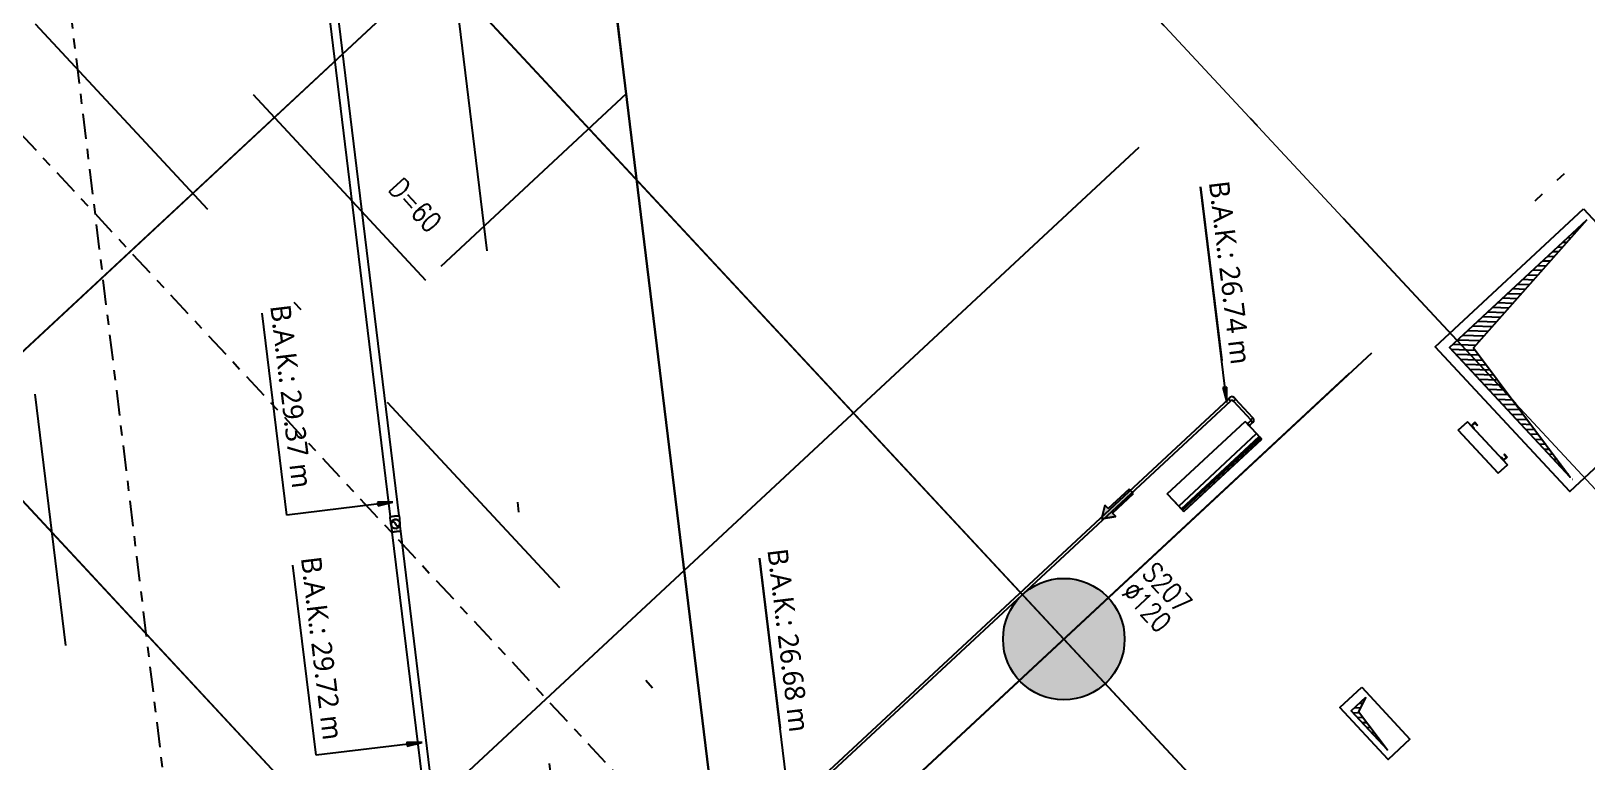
# Model space of a CAD drawing. Header units: inches. Extents: x 400392 to 401495, y 4543971 to 4544133.
# Drawn here: x 400481.94 to 400497.3, y 4544011.93 to 4544019.14 of the extents above; entities that cross this region are included whole.
import ezdxf

# ---------------------------------------------------------------- set-up
doc = ezdxf.new("R2010")
doc.units = ezdxf.units.IN
doc.header["$MEASUREMENT"] = 0
for name, pattern in [('ACAD_ISO05W100', [33, 24, -3, 0, -3, 0, -3]), ('AKS', [3, 2.5, -0.25, 0, -0.25]), ('CENTER', [2, 1.25, -0.25, 0.25, -0.25]), ('CONTINU', [0]), ('DASHDOT2', [0.5, 0.25, -0.125, 0, -0.125]), ('HIDDEN', [0.375, 0.25, -0.125])]:
    doc.linetypes.add(name, pattern=pattern)
doc.layers.add('A-DETL', color=90, linetype='Continuous', lineweight=15)
doc.layers.add('A-DETL-GENF', color=92, linetype='Continuous', lineweight=9)
for name, color, linetype in [('aks prota', 2, 'AKS'), ('boşluk prota', 2, 'Continuous'), ('boşluk taraması prota', 252, 'Continuous'), ('iderzi_PROTA', 3, 'Continuous'), ('kiriş prota', 6, 'Continuous'), ('kolon prota', 1, 'Continuous'), ('kolon tarama prota', 252, 'Continuous'), ('lkolon prota', 4, 'Continuous'), ('PRT-AL-TUNEL_EKSENI', 14, 'DASHDOT2'), ('skesit prota', 7, 'Continuous'), ('st-s_level (kot)', 6, 'Continuous'), ('st-s_levelmark (kot işareti)', 4, 'Continuous'), ('temel prota', 6, 'Continuous'), ('tkolon prota', 6, 'Continuous')]:
    doc.layers.add(name, color=color, linetype=linetype)
doc.styles.add('OLCU', font='romanstw.shx')
doc.styles.add('Segoe UI Light_1', font='', dxfattribs={"height": 199.9999999999999})
doc.styles.add('tkolon', font='romanstw.shx')
doc.styles.get('Segoe UI Light_1').set_extended_font_data('Segoe UI Light')

# ---------------------------------------------------------------- blocks, each defined once
blk = doc.blocks.new('+24.06 mekanik')
at = {"layer": 'kolon tarama prota'}
for points in [[(87086.7666711869, 186162.6441120524), (86936.76667118687, 186182.3919866905), (86936.7666711869, 186142.8962374143)], [(88078.42754922282, 184797.7400082852), (87946.50642157852, 184846.5651152304), (87985.36169268948, 184874.7951221297), (87819.04293847458, 185103.7132484663), (87867.58395813708, 185138.9803636039), (88033.90271235198, 184910.0622372672), (88072.75798346293, 184938.2922441665)], [(87071.07090291879, 177870.8905949518), (87051.32302828069, 177720.8905949518), (87090.8187775569, 177720.8905949518)], [(89460.1557277409, 177870.8905949522), (89440.40785310276, 177720.8905949522), (89479.903602379, 177720.8905949522)]]:
    blk.add_hatch(color=253, dxfattribs=at).paths.add_polyline_path(points, flags=0)
at = {"layer": 'kolon tarama prota', "color": 253}
for p, q in [((88030.28681998896, 188838.5594463261), (87561.0569632515, 188497.6439999964)), ((87561.0569632515, 188497.6439999964), (88030.28681998896, 188838.5594463261)), ((87956.40162268373, 188846.6821071687), (87924.04094290873, 188823.170697077)), ((87924.04094290873, 188823.170697077), (87956.40162268373, 188846.6821071687)), ((87924.04094290873, 188823.170697077), (87926.97986917019, 188819.1256121052)), ((87926.97986917019, 188819.1256121052), (87924.04094290873, 188823.170697077)), ((87924.04094290873, 188823.170697077), (87924.04094290873, 188823.170697077)), ((87926.97986917019, 188819.1256121052), (87955.2954639733, 188839.6980959354)), ((87955.2954639733, 188839.6980959354), (87926.97986917019, 188819.1256121052)), ((87926.97986917019, 188819.1256121052), (87926.97986917019, 188819.1256121052)), ((87978.806874065, 188807.3374161604), (87950.49127926189, 188786.7649323302)), ((87950.49127926189, 188786.7649323302), (87978.806874065, 188807.3374161604)), ((87950.49127926189, 188786.7649323302), (87953.43020552334, 188782.7198473583)), ((87953.43020552334, 188782.7198473583), (87950.49127926189, 188786.7649323302)), ((87950.49127926189, 188786.7649323302), (87950.49127926189, 188786.7649323302)), ((87953.43020552334, 188782.7198473583), (87985.79088529835, 188806.23125745)), ((87985.79088529835, 188806.23125745), (87953.43020552334, 188782.7198473583)), ((87953.43020552334, 188782.7198473583), (87953.43020552334, 188782.7198473583)), ((87955.2954639733, 188839.6980959354), (87978.806874065, 188807.3374161604)), ((87978.806874065, 188807.3374161604), (87955.2954639733, 188839.6980959354)), ((87955.2954639733, 188839.6980959354), (87955.2954639733, 188839.6980959354)), ((87985.79088529835, 188806.23125745), (87956.40162268373, 188846.6821071687)), ((87956.40162268373, 188846.6821071687), (87985.79088529835, 188806.23125745)), ((87956.40162268373, 188846.6821071687), (87956.40162268373, 188846.6821071687)), ((87978.806874065, 188807.3374161604), (87978.806874065, 188807.3374161604)), ((87985.79088529835, 188806.23125745), (87985.79088529835, 188806.23125745)), ((88103.75997652553, 188737.4323220292), (88030.28681998896, 188838.5594463261)), ((88030.28681998896, 188838.5594463261), (88103.75997652553, 188737.4323220292)), ((88030.28681998896, 188838.5594463261), (88030.28681998896, 188838.5594463261)), ((87634.53011978806, 188396.5168756996), (88103.75997652553, 188737.4323220292)), ((88103.75997652553, 188737.4323220292), (87634.53011978806, 188396.5168756996)), ((88103.75997652553, 188737.4323220292), (88103.75997652553, 188737.4323220292)), ((87561.0569632515, 188497.6439999964), (87634.53011978806, 188396.5168756996)), ((87634.53011978806, 188396.5168756996), (87561.0569632515, 188497.6439999964)), ((87561.0569632515, 188497.6439999964), (87561.0569632515, 188497.6439999964)), ((87608.52431510249, 188593.934448683), (87576.1636353275, 188570.4230385913)), ((87576.1636353275, 188570.4230385913), (87608.52431510249, 188593.934448683)), ((87576.1636353275, 188570.4230385913), (87605.55289794212, 188529.9721888725)), ((87605.55289794212, 188529.9721888725), (87576.1636353275, 188570.4230385913)), ((87576.1636353275, 188570.4230385913), (87576.1636353275, 188570.4230385913)), ((87583.14764656084, 188569.3168798808), (87611.46324136396, 188589.8893637111)), ((87611.46324136396, 188589.8893637111), (87583.14764656084, 188569.3168798808)), ((87606.65905665254, 188536.9562001059), (87583.14764656084, 188569.3168798808)), ((87583.14764656084, 188569.3168798808), (87606.65905665254, 188536.9562001059)), ((87583.14764656084, 188569.3168798808), (87583.14764656084, 188569.3168798808)), ((87605.55289794212, 188529.9721888725), (87637.91357771712, 188553.4835989642)), ((87637.91357771712, 188553.4835989642), (87605.55289794212, 188529.9721888725)), ((87605.55289794212, 188529.9721888725), (87605.55289794212, 188529.9721888725)), ((87634.97465145566, 188557.5286839361), (87606.65905665254, 188536.9562001059)), ((87606.65905665254, 188536.9562001059), (87634.97465145566, 188557.5286839361)), ((87606.65905665254, 188536.9562001059), (87606.65905665254, 188536.9562001059)), ((87611.46324136396, 188589.8893637111), (87608.52431510249, 188593.934448683)), ((87608.52431510249, 188593.934448683), (87611.46324136396, 188589.8893637111)), ((87608.52431510249, 188593.934448683), (87608.52431510249, 188593.934448683)), ((87611.46324136396, 188589.8893637111), (87611.46324136396, 188589.8893637111)), ((87637.91357771712, 188553.4835989642), (87634.97465145566, 188557.5286839361)), ((87634.97465145566, 188557.5286839361), (87637.91357771712, 188553.4835989642)), ((87634.97465145566, 188557.5286839361), (87634.97465145566, 188557.5286839361)), ((87637.91357771712, 188553.4835989642), (87637.91357771712, 188553.4835989642)), ((87634.53011978806, 188396.5168756996), (87634.53011978806, 188396.5168756996)), ((87268.61416423717, 186399.5000290528), (87065.53751021698, 186251.9562034621)), ((87081.21374289562, 186230.3797202221), (87284.2903969158, 186377.9235458128)), ((87285.39189729441, 186376.4074606063), (87288.14686692788, 186377.0690244135)), ((87288.14686692788, 186377.0690244135), (87290.56256429071, 186375.588507408)), ((87302.86689111732, 186384.5281241259), (87292.07864949734, 186376.6900077866)), ((87292.07864949734, 186376.6900077866), (87302.86689111732, 186384.5281241259)), ((87292.07864949734, 186376.6900077866), (87316.30343222925, 186343.3474548071)), ((87293.6757465457, 186320.7271389602), (87368.87143745083, 186375.3600063255)), ((87365.98818280309, 186373.2651992048), (87293.6757465457, 186320.7271389602)), ((87293.6757465457, 186320.7271389602), (87293.6757465457, 186320.7271389602)), ((87910.85026145281, 185471.2592948665), (87293.6757465457, 186320.7271389602)), ((87910.85026145281, 185471.2592948665), (87293.6757465457, 186320.7271389602)), ((87313.65513273733, 186392.3662404653), (87302.86689111732, 186384.5281241259)), ((87302.86689111732, 186384.5281241259), (87313.65513273733, 186392.3662404653)), ((87343.27201373671, 186362.9412761922), (87310.91133396172, 186339.4298661005)), ((87310.91133396172, 186339.4298661005), (87343.27201373671, 186362.9412761922)), ((87310.91133396172, 186339.4298661005), (87313.85026022317, 186335.3847811286)), ((87337.87991546922, 186359.0236874857), (87313.65513273733, 186392.3662404653)), ((87346.21093999817, 186358.8961912204), (87313.85026022317, 186335.3847811286)), ((87313.85026022317, 186335.3847811286), (87346.21093999817, 186358.8961912204)), ((87327.09167384922, 186351.1855711464), (87316.30343222925, 186343.3474548071)), ((87316.30343222925, 186343.3474548071), (87327.09167384922, 186351.1855711464)), ((87335.9446581872, 186357.6176407677), (87319.7643182997, 186345.8619357218)), ((87319.7643182997, 186345.8619357218), (87335.9446581872, 186357.6176407677)), ((87335.9446581872, 186357.6176407677), (87319.7643182997, 186345.8619357218)), ((87319.7643182997, 186345.8619357218), (87335.9446581872, 186357.6176407677)), ((87319.7643182997, 186345.8619357218), (87322.70324456117, 186341.81685075)), ((87319.7643182997, 186345.8619357218), (87322.70324456117, 186341.81685075)), ((87338.88358444866, 186353.5725557958), (87322.70324456117, 186341.81685075)), ((87322.70324456117, 186341.81685075), (87338.88358444866, 186353.5725557958)), ((87338.88358444866, 186353.5725557958), (87322.70324456117, 186341.81685075)), ((87322.70324456117, 186341.81685075), (87338.88358444866, 186353.5725557958)), ((87337.87991546922, 186359.0236874857), (87327.09167384922, 186351.1855711464)), ((87327.09167384922, 186351.1855711464), (87337.87991546922, 186359.0236874857)), ((87338.88358444866, 186353.5725557958), (87335.9446581872, 186357.6176407677)), ((87338.88358444866, 186353.5725557958), (87335.9446581872, 186357.6176407677)), ((87346.21093999817, 186358.8961912204), (87343.27201373671, 186362.9412761922)), ((87427.15041555837, 186417.7021624093), (87365.98818280309, 186373.2651992048)), ((87368.87143745081, 186375.3600063255), (87410.76532910913, 186405.7977002789)), ((87410.76532910913, 186405.7977002789), (87471.96611632776, 186450.2626749406)), ((87459.41234606541, 186441.1418269582), (87427.15041555837, 186417.7021624093)), ((88044.32493046547, 185568.2343183156), (87427.15041555837, 186417.7021624093)), ((87466.07057555452, 186445.9793138433), (87459.41234606541, 186441.1418269582)), ((88076.58686097251, 185591.6739828645), (87459.41234606541, 186441.1418269582)), ((87486.45022804047, 186460.7859980803), (87466.07057555452, 186445.9793138433)), ((88083.24509046163, 185596.5114697496), (87466.07057555452, 186445.9793138433)), ((87471.96611632776, 186450.2626749406), (87486.45022804047, 186460.7859980803)), ((88089.14063123487, 185600.7948308469), (87471.96611632776, 186450.2626749406)), ((87486.45022804047, 186460.7859980803), (88103.62474294758, 185611.3181539866)), ((88104.80635400426, 185612.1766446709), (87487.63183909716, 186461.6444887645)), ((87086.7666711869, 186162.6441120524), (86936.76667118687, 186182.3919866905)), ((86936.76667118687, 186182.3919866905), (86936.7666711869, 186142.8962374143)), ((87041.66576736185, 186197.0422150623), (87052.39971775522, 186182.2681998057)), ((87063.81312462232, 186254.3296166185), (87049.03910954316, 186243.5956663541)), ((87054.77313091162, 186183.9925854004), (90453.93588187118, 181505.4464302406)), ((87067.8475765602, 186216.7561090596), (87068.16411341108, 186217.2723568013)), ((87067.98907691466, 186216.1672189303), (87067.8475765602, 186216.7561090596)), ((87078.72302730802, 186201.3932036736), (87067.98907691464, 186216.1672189303)), ((87068.1641134111, 186217.2723568013), (87082.93812849029, 186228.0063070657)), ((90475.51236511115, 181521.1226629192), (87076.3496141516, 186199.668818079)), ((84940.32110692588, 186162.6441120524), (86670.33793170312, 186162.6441120524)), ((87086.7666711869, 186162.6441120524), (84940.32110692588, 186162.6441120524)), ((86936.7666711869, 186142.8962374143), (87086.7666711869, 186162.6441120524)), ((87622.43751767672, 185910.6508590818), (87622.43751767672, 185910.6508590818)), ((87983.1626977102, 185523.7973551111), (88044.32493046547, 185568.2343183156)), ((88027.93984401623, 185556.3298561852), (87986.04595235792, 185525.8921622318)), ((88089.14063123487, 185600.7948308469), (88027.93984401623, 185556.3298561852)), ((88044.32493046547, 185568.2343183156), (88076.58686097251, 185591.6739828645)), ((88076.58686097251, 185591.6739828645), (88083.24509046163, 185596.5114697496)), ((88083.24509046163, 185596.5114697496), (88103.62474294758, 185611.3181539866)), ((88103.62474294758, 185611.3181539866), (88089.14063123487, 185600.7948308469)), ((87986.04595235792, 185525.8921622318), (87910.85026145281, 185471.2592948665)), ((87910.85026145281, 185471.2592948665), (87983.1626977102, 185523.7973551111)), ((87910.85026145281, 185471.2592948665), (87910.85026145281, 185471.2592948665)), ((87867.58395813708, 185138.9803636039), (87819.04293847458, 185103.7132484663)), ((87867.58395813708, 185138.9803636039), (87819.04293847458, 185103.7132484663)), ((87819.04293847458, 185103.7132484663), (87985.36169268948, 184874.7951221297)), ((87985.36169268948, 184874.7951221297), (87819.04293847458, 185103.7132484663)), ((88033.90271235198, 184910.0622372672), (87867.58395813708, 185138.9803636039)), ((88033.90271235198, 184910.0622372672), (87867.58395813708, 185138.9803636039)), ((88072.75798346293, 184938.2922441665), (88033.90271235198, 184910.0622372672)), ((88033.90271235198, 184910.0622372672), (88072.75798346293, 184938.2922441665)), ((88078.42754922282, 184797.7400082852), (88072.75798346293, 184938.2922441665)), ((88072.75798346293, 184938.2922441665), (88078.42754922282, 184797.7400082852)), ((87985.36169268948, 184874.7951221297), (87946.50642157852, 184846.5651152304)), ((87985.36169268948, 184874.7951221297), (87946.50642157852, 184846.5651152304)), ((87946.50642157852, 184846.5651152304), (88078.42754922282, 184797.7400082852)), ((87946.50642157852, 184846.5651152304), (88078.42754922282, 184797.7400082852)), ((88057.03093303747, 181398.3666169542), (89748.83432222069, 181398.3666169542)), ((90548.2168865946, 181398.3666169542), (88057.03093303747, 181398.3666169542)), ((87211.41778468546, 177915.3405949519), (71867.66433259826, 177915.3405949501)), ((87071.07090291879, 177870.8905949518), (87051.32302828069, 177720.8905949518)), ((87090.8187775569, 177720.8905949518), (87071.07090291879, 177870.8905949518)), ((87071.07090291879, 177870.8905949518), (87071.07090291879, 176815.7828698711)), ((87211.41778468546, 177915.3405949519), (87211.41778468547, 177870.8905949519)), ((87211.41778468547, 177870.8905949519), (87211.41778468546, 177915.3405949519)), ((87211.41778468547, 177870.8905949519), (87211.41778468549, 177826.4405949519)), ((87211.41778468549, 177826.4405949519), (87211.41778468547, 177870.8905949519)), ((89962.80073891759, 177915.3405949523), (87363.41778468547, 177915.3405949519)), ((87363.41778468547, 177915.3405949519), (87363.41778468544, 177870.8905949519)), ((87363.41778468544, 177870.8905949519), (87363.41778468547, 177915.3405949519)), ((87363.41778468544, 177870.8905949519), (87363.41778468546, 177826.4405949519)), ((87363.41778468546, 177826.4405949519), (87363.41778468544, 177870.8905949519)), ((87363.41778468546, 177870.8905949519), (87363.41778468546, 177870.8905949519)), ((87363.41778468546, 177870.8905949519), (87363.41778468546, 177870.8905949519)), ((89460.1557277409, 177870.8905949522), (89440.40785310276, 177720.8905949522)), ((89479.903602379, 177720.8905949522), (89460.1557277409, 177870.8905949522)), ((89460.1557277409, 177870.8905949522), (89460.15572774087, 176816.9265253834)), ((71867.66433259827, 177826.4405949502), (87211.41778468549, 177826.4405949519)), ((87051.32302828069, 177720.8905949518), (87090.8187775569, 177720.8905949518)), ((87363.41778468546, 177826.4405949519), (89962.80073891763, 177826.4405949523)), ((89440.40785310276, 177720.8905949522), (89479.903602379, 177720.8905949522)), ((87071.07090291879, 176815.7828698711), (85063.53529676641, 176815.7828698711)), ((89460.15572774087, 176816.9265253834), (87568.99798387957, 176816.9265253834))]:
    blk.add_line(p, q, dxfattribs=at)
at = {"layer": 'kolon tarama prota', "color": 253, "extrusion": (0, 0, -1)}
blk.add_line((87211.41778467436, 177870.8905949482), (87211.41778467436, 177870.8905949482), dxfattribs=at)
blk.add_line((87211.41778467436, 177870.8905949482), (87211.41778467436, 177870.8905949482), dxfattribs=at)
at = {"layer": 'kolon tarama prota', "color": 253, "flags": 128}
for points in [[(87292.90528559692, 186407.1124974924), (87275.1891438488, 186405.207792069), (87267.51266385845, 186401.0161142594)], [(87315.17121794383, 186393.4677408439), (87301.29730364146, 186404.6483041137), (87292.90528559692, 186407.1124974924)], [(87049.03910954317, 186243.5956663541), (87038.03480468571, 186229.8530091716), (87035.71107181707, 186221.8480106353)], [(87035.7110718171, 186221.8480106353), (87037.64653886354, 186204.3491670407), (87041.66576736189, 186197.0422150624)], [(87363.41778468546, 177915.3405949519), (87337.07088764317, 177915.3405949519), (87313.99167657393, 177915.3405949519), (87297.04256120129, 177915.3405949519), (87288.32566332234, 177915.3405949519), (87287.41778468546, 177915.3405949519)], [(87287.41778468547, 177826.4405949519), (87292.13075209019, 177826.4405949519), (87305.68512636327, 177826.4405949519), (87326.39982002739, 177826.4405949519), (87351.70568371314, 177826.4405949519), (87363.41778468547, 177826.4405949519)]]:
    blk.add_lwpolyline(points, dxfattribs=at)
at = {"layer": 'kolon tarama prota', "color": 253, "extrusion": (0, 0, -1), "flags": 128}
for points in [[(-87211.41778467436, 177915.3405949482), (-87237.76468171662, 177915.3405949482), (-87260.84389278587, 177915.3405949482), (-87277.79300815852, 177915.3405949482), (-87286.50990603748, 177915.3405949482), (-87287.41778467436, 177915.3405949482)], [(-87287.41778467436, 177826.4405949482), (-87282.70481726967, 177826.4405949482), (-87269.15044299656, 177826.4405949482), (-87248.43574933244, 177826.4405949482), (-87223.12988564669, 177826.4405949482), (-87211.41778467436, 177826.4405949482)]]:
    blk.add_lwpolyline(points, dxfattribs=at)
at = {"layer": 'kolon tarama prota', "color": 253}
for centre, radius, start, end in [((87287.41778468547, 177870.8905949519), 44.44999999997526, 0, 180), ((87287.41778468549, 177870.8905949519), 44.45000000000263, 0, 180), ((87287.41778468547, 177870.8905949519), 44.45000000002737, 180, 0), ((87287.41778468549, 177870.8905949519), 44.44999999999197, 180, 0), ((87287.41778468546, 177848.6655949519), 22.22500000002037, 90, 270.0000000000747), ((87287.41778468544, 177893.1155949519), 22.22499999997582, 270.0000000000559, 89.99999999994373)]:
    blk.add_arc(centre, radius, start, end, dxfattribs=at)
at = {"layer": 'kolon tarama prota', "color": 253, "extrusion": (0, 0, -1)}
for radius, start, end in [(44.45000000000297, 0, 180), (44.44999999999345, 180, 0)]:
    blk.add_arc((-87287.41778467436, 177870.8905949482), radius, start, end, dxfattribs=at)
at = {"layer": 'kolon tarama prota', "color": 253}
for centre, major_axis, ratio, start_param, end_param in [((87276.45228057643, 186388.7117874328), (-8.939616717960893, 12.30432682656049), 0.00999950003692452, 6.273186140483103, 9.41477879399549), ((87276.45228057643, 186388.7117874328), (-8.93961671797556, 12.30432682656035), 0.009999500038247571, 3.131593486738693, 6.273186140405892), ((87276.45228057647, 186388.7117874328), (-7.838116339305923, 10.78824161998642), 0.00999950003675811, 6.743494651573201e-13, 1.570796326795563), ((87276.45228057647, 186388.7117874328), (-7.838116339306018, 10.78824161998635), 0.009999500036116686, 4.712388980384473, 6.283185307179382), ((87276.45228057647, 186388.7117874328), (-7.838116339335032, 10.78824161998642), 0.009999500036745278, 1.570796326795546, 3.141592653590434), ((87276.45228057647, 186388.7117874328), (-7.838116339335125, 10.78824161998635), 0.00999950003610386, 3.141592653589568, 4.712388980384456), ((87302.86689111727, 186384.528124126), (-12.3043268265643, -8.939616717977989), 0.00999950003779352, 3.151591820364126, 6.293184474010171), ((87302.86689111727, 186384.528124126), (-12.30432682654963, -8.939616717978025), 0.00999950003752574, 0.009999166773948964, 3.151591820307485), ((87065.56137253164, 186191.8307017396), (13.16165477636094, 9.562501933974564), 0.009998298663742985, 3.131593486465956, 6.273186140285847), ((87065.56137253164, 186191.8307017396), (13.16165477640452, 9.56250193395991), 0.009998298664275347, 6.273186140516724, 9.414778793876424), ((87065.56137253164, 186191.8307017397), (10.78824162001564, 7.838116339320312), 0.009998298661708677, 1.570796326797104, 3.141592653591992), ((87065.56137253164, 186191.8307017397), (10.78824162001547, 7.838116339320547), 0.00999829866283294, 3.14159265358982, 4.712388980384725), ((87073.37562655631, 186241.1679618421), (-9.5625019339788, 13.16165477640341), 0.009999500038378442, 0.009997965399321185, 3.151590619127081), ((87073.37562655631, 186241.1679618421), (-9.562501933964516, 13.16165477638849), 0.009999500036613975, 3.15159061898821, 6.293183272630591), ((87073.3756265563, 186241.1679618421), (-7.838116339320573, 10.7882416199718), 0.0099995000361191, 0, 1.570796326794671), ((87065.56137253164, 186191.8307017397), (10.78824161995744, 7.838116339305762), 0.009998298661750397, 2.191679216091721e-12, 1.570796326797087), ((87073.3756265563, 186241.1679618421), (-7.838116339320573, 10.7882416199718), 0.0099995000361191, 4.712388980384458, 6.283185307179362), ((87065.56137253164, 186191.8307017397), (10.78824161995726, 7.838116339305996), 0.009998298662874666, 4.712388980384708, 6.283185307179613), ((87073.3756265563, 186241.1679618421), (-7.838116339320573, 10.7882416200009), 0.009999500036101441, 1.570796326794684, 3.141592653589576), ((87073.3756265563, 186241.1679618421), (-7.838116339320573, 10.7882416200009), 0.009999500036101441, 3.141592653589576, 4.712388980384471)]:
    blk.add_ellipse(centre, major_axis=major_axis, ratio=ratio, start_param=start_param, end_param=end_param, dxfattribs=at)
at = {"layer": 'kolon tarama prota', "color": 253, "style": 'Segoe UI Light_1'}
for s, p in [('B.A.K.: 26.74 m', (84906.52205761739, 186248.5816507042)), ('B.A.K.: 26.68 m', (87985.01844813497, 181484.304155606)), ('B.A.K.: 29.37 m', (85001.81412407575, 176901.720408523)), ('B.A.K.: 29.72 m', (87507.27681118893, 176902.8640640352))]:
    blk.add_text(s, height=200, dxfattribs=at).set_placement(p)
blk = doc.blocks.new('PLAN_KOT')
at = {"layer": 'st-s_levelmark (kot işareti)'}
h = blk.add_hatch(color=256, dxfattribs=at)
h.paths.add_polyline_path([(0, 17.5, 0.4142135623730951), (-17.5, 0), (0, 0)])
h.paths.add_polyline_path([(17.5, 0), (0, 0), (0, -17.5, 0.4142135623730951)])
for p, q in [((0, 25), (0, -25)), ((105, 0), (-25, 0))]:
    blk.add_line(p, q, dxfattribs=at)
blk.add_circle((0, 0), 17.5, dxfattribs=at)
at = {"layer": 'st-s_level (kot)', "color": 6, "style": 'OLCU', "width": 0.8}
for tag, p in [('KOT', (22.6700442370493, 9.780006943954504)), ('DÖŞEME_KALINLIĞI', (22.6700442370493, -27.62999305603444))]:
    blk.add_attdef(tag, p, '', height=20, dxfattribs=at)
blk = doc.blocks.new('A$C1a5ef8c2')
at = {"layer": 'boşluk taraması prota', "ltscale": 2}
h = blk.add_hatch(dxfattribs=at)
h.set_pattern_fill('ANSI31', color=256, scale=0.03000000000073284, angle=-47.07600604191619, style=0)
h.set_pattern_definition([(357.9239939580838, (-675.0479153290507, 275.5079082492739), (0.003450451556188631, 0.09518748281418962), [])])
h.paths.add_polyline_path([(105.7013715605135, 42.64962391555309), (104.5911532054888, 41.39332045614719), (105.5808967060293, 40.07902432326227), (104.3550470640184, 41.3970883032307)])
h = blk.add_hatch(dxfattribs=at)
h.set_pattern_fill('ANSI31', color=256, scale=0.03000000000073284, angle=-47.07600604191619, style=0)
h.set_pattern_definition([(357.9239939580838, (-676.0185367346858, 271.9214981440455), (0.003450451556188631, 0.09518748281418962), [])])
h.paths.add_polyline_path([(103.5263391422341, 37.94266313686967), (103.4560524887638, 37.80146404262632), (103.7433983735973, 37.42470182105899), (103.3844256588491, 37.8106781989336)])
at = {"layer": 'kolon tarama prota'}
h = blk.add_hatch(color=256, dxfattribs=at)
h.dxf.hatch_style = 1
edge = h.paths.add_edge_path()
edge.add_arc((100.5464868052513, 38.51739263162017), 0.6000000000123112, -47.07600604191619, 312.9239939580838)
at = {"layer": 'A-DETL', "color": 1, "lineweight": 5}
blk.add_lwpolyline([(18.9056719414657, 133.4212155677378), (126.8139738666359, 17.39552934933454)], dxfattribs=at)
at = {"layer": 'aks prota', "ltscale": 10}
for p, q in [((125.9183315312839, 11.23695505224168), (12.92276693950407, 132.732592433691)), ((125.9183315293049, 11.23695505503565), (12.92276694171596, 132.732592433691)), ((125.9183315291302, 11.23695505317301), (12.92276694171596, 132.7325924346223)), ((124.0616133200238, 13.23334458656609), (12.9227669412503, 132.732592433691)), ((125.9183315315167, 11.23695505224168), (12.92276693996973, 132.7325924355537)), ((98.48184848728124, 12.47123369947076), (84.38530663086567, 128.5511740446091)), ((98.4818484885036, 12.47123369760811), (84.38530663133133, 128.5511740446091)), ((98.48184848763049, 12.47123370040208), (84.385306631797, 128.5511740446091)), ((98.48184848681558, 12.47123369947076), (84.385306631797, 128.5511740446091)), ((98.48184848728124, 12.47123369947076), (84.38530663133133, 128.5511740446091)), ((98.48184848809615, 12.47123369667679), (84.385306631797, 128.5511740446091)), ((121.0854302718071, 6.742173030972481), (8.08986567996908, 128.2378104133531)), ((121.0854302699445, 6.742173034697771), (8.089865682297386, 128.2378104142845)), ((121.0854302697117, 6.742173032835126), (8.089865682297386, 128.2378104142845)), ((119.2287120601395, 8.738562566228211), (8.089865681366064, 128.2378104142845)), ((121.0854302710504, 6.742173031903803), (8.089865679503419, 128.2378104142845)), ((113.3724150370108, 24.72663605585694), (29.32497509813402, 115.0965308621526)), ((113.3724150371272, 24.72663605492562), (29.32497509865789, 115.0965308621526)), ((108.5395137761952, 20.23185403458774), (24.49207383778412, 110.6017488418147)), ((78.87776648125146, 30.7646938925609), (104.410231210757, 54.51081757806242)), ((78.8777664807858, 30.76469389162958), (104.4102312108735, 54.51081757713109)), ((78.8777664815425, 30.76469388883561), (104.4102312122704, 54.51081757619977)), ((79.09665008308366, 30.96822416968644), (104.4102312116884, 54.51081757619977)), ((79.09665008180309, 30.96822417154908), (104.4102312108735, 54.51081757806242)), ((82.98435997089837, 26.3491863226518), (108.516824700986, 50.09531000908464)), ((85.06149222014938, 24.11579839978367), (110.5939569500624, 47.86192208528519)), ((85.06149221968371, 24.11579839885235), (110.593956950237, 47.86192208528519)), ((85.0614922210807, 24.1157983969897), (110.593956951343, 47.86192208342254)), ((85.28037582256366, 24.31932867784053), (110.5939569511684, 47.86192208342254)), ((85.28037582116667, 24.31932867877185), (110.593956950237, 47.86192208528519))]:
    blk.add_line(p, q, dxfattribs=at)
at = {"layer": 'boşluk prota', "ltscale": 0.05}
for points in [[(105.7087786767515, 42.6580056771636), (104.5911532054888, 41.39332045614719), (105.5468453268404, 40.11563721112907), (104.3550470640184, 41.3970883032307)], [(103.5263391422341, 37.94266313686967), (103.4560524887638, 37.80146404262632), (103.7433983735973, 37.42470182105899), (103.3844256588491, 37.8106781989336)]]:
    blk.add_lwpolyline(points, close=True, dxfattribs=at)
at = {"layer": 'iderzi_PROTA', "linetype": 'ACAD_ISO05W100', "lineweight": 30, "ltscale": 2}
blk.add_lwpolyline([(93.21844469977077, 62.03481871355325), (93.52608912007418, 59.50147781893611), (93.75781578419264, 59.25231955386698), (94.25833580398466, 55.13071763329208), (94.85397750965785, 55.20305130351335), (99.40365714533255, 17.73807967733592), (97.5277087361901, 15.99337629321963)], dxfattribs=at)
at = {"layer": 'kiriş prota'}
for points in [[(105.6782340623322, 42.76426647137851), (107.0062378371949, 41.33636383060366), (105.541722307622, 39.97430867701769), (104.2137185331667, 41.40221131779253)], [(103.4869333287934, 38.04286734946072), (103.9636526337126, 37.53028691280633), (103.747636592132, 37.32938377652317), (103.2709172872128, 37.84196421317756)]]:
    blk.add_lwpolyline(points, close=True, dxfattribs=at)
at = {"layer": 'kolon prota', "color": 1}
blk.add_circle((100.5464868052513, 38.51739263162017), 0.6000000000123112, dxfattribs=at)
at = {"layer": 'PRT-AL-TUNEL_EKSENI', "ltscale": 10}
for p, q in [((16.47421710781055, 136.0355761926621), (129.4697816994158, 14.53993880935013)), ((10.50631630996941, 130.4852014249191), (123.5018809015164, 8.989564041607082)), ((93.15213341341587, 18.20187571365386), (79.81885314453393, 127.9966320414096))]:
    blk.add_line(p, q, dxfattribs=at)
at = {"layer": 'skesit prota', "linetype": 'CENTER', "ltscale": 0.2}
for points in [[(6.701283006987069, 133.3384129730985), (120.2835629340843, 11.2119246898219)], [(80.38463008543476, 129.9702258221805), (94.69397895771544, 12.1378964157775)]]:
    blk.add_lwpolyline(points, dxfattribs=at)
at = {"layer": 'temel prota', "linetype": 'HIDDEN', "ltscale": 10}
blk.add_lwpolyline([(93.08176935213851, 46.98415302298963), (94.47305911255535, 48.27810542657971), (95.8812463641516, 46.76398752070963), (96.22658339183545, 43.90013669617474), (94.24764628696721, 42.05964990705252), (91.25112493970664, 45.28158408030868), (92.6424146926147, 46.57553647644818)], dxfattribs=at)
at = {"layer": 'A-DETL-GENF', "xscale": 0.001000000000024428, "yscale": 0.001000000000024428, "zscale": 0.001000000000024428, "rotation": 276.923993958082}
blk.add_blockref('+24.06 mekanik', (-93.14853458531434, 104.8627004241571), dxfattribs=at)
at = {"layer": 'st-s_level (kot)', "linetype": 'CONTINU', "ltscale": 0.1, "xscale": 0.01000000000024428, "yscale": 0.01000000000024428, "zscale": 0.01000000000024428, "rotation": 312.9239939580838}
blk.add_blockref('PLAN_KOT', (98.59488067682832, 45.38422824628651), dxfattribs=at).add_auto_attribs({'KOT': '+24.06', 'DÖŞEME_KALINLIĞI': 'd=50'})
at = {"layer": 'lkolon prota', "style": 'tkolon', "width": 0.8}
blk.add_text('%%C120', height=0.2000000000048855, rotation=312.9239939495117, dxfattribs=at).set_placement((101.1047651372501, 38.96773942559958))
at = {"layer": 'st-s_level (kot)', "color": 6, "style": 'OLCU', "width": 0.8}
for tag, p, rotation in [('D=60', (41.41703286580741, 99.58001939486712), 312.9239939495117), ('D=60', (34.91377208690392, 96.88071346003562), 312.9239939495117), ('D=60', (41.72404787596315, 89.55813579354435), 312.9239939495117), ('D=60', (74.07240101491334, 82.3654021685943), 276.923994085215), ('D=90', (58.45173784665531, 80.89350863266736), 312.9239939495117), ('D=60', (82.06995531456778, 73.76825603935868), 276.923994085215), ('D=60', (66.16953595646191, 72.69707751180977), 312.9239939495117), ('D=60', (59.52860149176558, 70.14633769541979), 312.9239939495117), ('D=60', (74.28302203526255, 63.91414567641914), 312.9239939495117), ('D=60', (67.52317142457468, 61.55037755891681), 312.9239939495117), ('D=60', (81.90516735991696, 55.7777361664921), 312.9239939495117), ('D=60', (75.51774133963045, 52.95441743545234), 312.9239939495117), ('D=60', (83.51231125422055, 44.35845731198788), 312.9239939495117), ('D=60', (93.86754728655796, 42.95339011400938), 312.9239939495117), ('D=60', (102.2343588467338, 34.1871841000393), 312.9239939495117), ('D=60', (95.21837176603731, 31.80971260089427), 312.9239939495117), ('D=60', (99.28763992898166, 27.66433198004961), 312.9239939495117), ('+22.51', (112.2286650243332, 23.93479506019503), 312.9239939495117), ('+20.81', (108.5519845855888, 21.49965451750904), 312.9239939495117), ('D=80', (97.11668090563035, 17.52580411545932), 312.9239939495117)]:
    blk.add_attdef(tag, p, '', height=0.2000000000048856, rotation=rotation, dxfattribs=at)
at = {"layer": 'tkolon prota', "style": 'tkolon', "width": 0.8}
blk.add_text('S207', height=0.2000000000048855, rotation=312.9239939495117, dxfattribs=at).set_placement((101.3075844343402, 39.15686308033764))

msp = doc.modelspace()

# ---------------------------------------------------------------- hatches: boundary and pattern name
at = {"layer": 'boşluk taraması prota', "ltscale": 2}
h = msp.add_hatch(dxfattribs=at)
h.set_pattern_fill('ANSI31', color=256, scale=0.03000000000073284, angle=-47.07600604191619, style=0)
h.set_pattern_definition([(357.9239939580838, (399716.5443821261, 4544250.128042279), (0.003450451556188631, 0.09518748281418962), [])])
h.paths.add_polyline_path([(400497.2936690157, 4544017.269757945), (400496.1834506607, 4544016.013454486), (400497.1731941612, 4544014.699158353), (400495.9473445192, 4544016.017222333)])
h = msp.add_hatch(dxfattribs=at)
h.set_pattern_fill('ANSI31', color=256, scale=0.03000000000073284, angle=-47.07600604191619, style=0)
h.set_pattern_definition([(357.9239939580838, (399715.5737607205, 4544246.541632174), (0.003450451556188631, 0.09518748281418962), [])])
h.paths.add_polyline_path([(400495.1186365974, 4544012.562797166), (400495.0483499439, 4544012.421598072), (400495.3356958288, 4544012.044835851), (400494.976723114, 4544012.430812228)])
at = {"layer": 'kolon tarama prota'}
h = msp.add_hatch(color=256, dxfattribs=at)
h.dxf.hatch_style = 1
edge = h.paths.add_edge_path()
edge.add_arc((400492.1387842604, 4544013.137526661), 0.6000000000123112, -47.07600604191619, 312.9239939580838)

# ---------------------------------------------------------------- linework, layer by layer
at = {"layer": 'A-DETL', "color": 1, "lineweight": 5}
msp.add_lwpolyline([(400410.4979693966, 4544108.041349597), (400518.4062713218, 4543992.015663379)], dxfattribs=at)
at = {"layer": 'aks prota', "ltscale": 10}
for p, q in [((400517.5106289865, 4543985.857089082), (400404.5150643947, 4544107.352726463)), ((400517.5106289845, 4543985.857089085), (400404.5150643969, 4544107.352726463)), ((400517.5106289843, 4543985.857089083), (400404.5150643969, 4544107.352726464)), ((400515.6539107752, 4543987.853478616), (400404.5150643964, 4544107.352726463)), ((400517.5106289867, 4543985.857089082), (400404.5150643951, 4544107.352726465)), ((400490.0741459425, 4543987.091367729), (400475.977604086, 4544103.171308074)), ((400490.0741459437, 4543987.091367727), (400475.9776040865, 4544103.171308074)), ((400490.0741459428, 4543987.09136773), (400475.977604087, 4544103.171308074)), ((400490.074145942, 4543987.091367729), (400475.977604087, 4544103.171308074)), ((400490.0741459425, 4543987.091367729), (400475.9776040865, 4544103.171308074)), ((400490.0741459433, 4543987.091367726), (400475.977604087, 4544103.171308074)), ((400512.677727727, 4543981.362307061), (400399.6821631351, 4544102.857944443)), ((400512.6777277251, 4543981.362307064), (400399.6821631375, 4544102.857944444)), ((400512.6777277249, 4543981.362307062), (400399.6821631375, 4544102.857944444)), ((400510.8210095153, 4543983.358696596), (400399.6821631365, 4544102.857944444)), ((400512.6777277262, 4543981.362307061), (400399.6821631347, 4544102.857944444)), ((400504.9647124922, 4543999.346770085), (400420.9172725533, 4544089.716664892)), ((400504.9647124923, 4543999.346770084), (400420.9172725538, 4544089.716664892)), ((400500.1318112314, 4543994.851988064), (400416.084371293, 4544085.221882871)), ((400470.4700639364, 4544005.384827922), (400496.0025286659, 4544029.130951608)), ((400470.470063936, 4544005.384827921), (400496.0025286661, 4544029.130951607)), ((400470.4700639367, 4544005.384827918), (400496.0025286674, 4544029.130951606)), ((400470.6889475383, 4544005.588358199), (400496.0025286669, 4544029.130951606)), ((400470.688947537, 4544005.588358201), (400496.0025286661, 4544029.130951608)), ((400474.5766574261, 4544000.969320352), (400500.1091221562, 4544024.715444039)), ((400476.6537896753, 4543998.735932429), (400502.1862544052, 4544022.482056115)), ((400476.6537896749, 4543998.735932428), (400502.1862544054, 4544022.482056115)), ((400476.6537896763, 4543998.735932427), (400502.1862544065, 4544022.482056113)), ((400476.8726732777, 4543998.939462707), (400502.1862544063, 4544022.482056113)), ((400476.8726732763, 4543998.939462708), (400502.1862544054, 4544022.482056115))]:
    msp.add_line(p, q, dxfattribs=at)
at = {"layer": 'boşluk prota', "ltscale": 0.05}
for points in [[(400497.3010761319, 4544017.278139707), (400496.1834506607, 4544016.013454486), (400497.139142782, 4544014.735771241), (400495.9473445192, 4544016.017222333)], [(400495.1186365974, 4544012.562797166), (400495.0483499439, 4544012.421598072), (400495.3356958288, 4544012.044835851), (400494.976723114, 4544012.430812228)]]:
    msp.add_lwpolyline(points, close=True, dxfattribs=at)
at = {"layer": 'iderzi_PROTA', "linetype": 'ACAD_ISO05W100', "lineweight": 30, "ltscale": 2}
msp.add_lwpolyline([(400484.810742155, 4544036.654952743), (400485.1183865753, 4544034.121611848), (400485.3501132394, 4544033.872453583), (400485.8506332592, 4544029.750851663), (400486.4462749648, 4544029.823185333), (400490.9959546005, 4543992.358213707), (400489.1200061914, 4543990.613510323)], dxfattribs=at)
at = {"layer": 'kiriş prota'}
for points in [[(400497.2705315175, 4544017.384400501), (400498.5985352924, 4544015.95649786), (400497.1340197628, 4544014.594442707), (400495.8060159883, 4544016.022345347)], [(400495.079230784, 4544012.663001379), (400495.5559500889, 4544012.150420942), (400495.3399340473, 4544011.949517806), (400494.8632147424, 4544012.462098243)]]:
    msp.add_lwpolyline(points, close=True, dxfattribs=at)
at = {"layer": 'kolon prota', "color": 1}
msp.add_circle((400492.1387842604, 4544013.137526661), 0.6000000000123112, dxfattribs=at)
at = {"layer": 'PRT-AL-TUNEL_EKSENI', "ltscale": 10}
for p, q in [((400408.066514563, 4544110.655710222), (400521.0620791546, 4543989.160072839)), ((400402.0986137651, 4544105.105335454), (400515.0941783567, 4543983.609698071)), ((400484.7444308686, 4543992.822009743), (400471.4111505997, 4544102.616766071))]:
    msp.add_line(p, q, dxfattribs=at)
at = {"layer": 'skesit prota', "linetype": 'CENTER', "ltscale": 0.2}
for points in [[(400398.2935804622, 4544107.958547003), (400511.8758603893, 4543985.832058719)], [(400471.9769275406, 4544104.590359852), (400486.2862764129, 4543986.758030445)]]:
    msp.add_lwpolyline(points, dxfattribs=at)
at = {"layer": 'temel prota', "linetype": 'HIDDEN', "ltscale": 10}
msp.add_lwpolyline([(400484.6740668073, 4544021.604287053), (400486.0653565677, 4544022.898239456), (400487.4735438193, 4544021.38412155), (400487.818880847, 4544018.520270726), (400485.8399437421, 4544016.679783937), (400482.8434223949, 4544019.90171811), (400484.2347121478, 4544021.195670506)], dxfattribs=at)

# ---------------------------------------------------------------- block references
msp.add_blockref('A$C1a5ef8c2', (400391.5922974552, 4543974.62013403))
at = {"layer": 'A-DETL-GENF', "xscale": 0.001000000000024428, "yscale": 0.001000000000024428, "zscale": 0.001000000000024428, "rotation": 276.923993958082}
msp.add_blockref('+24.06 mekanik', (400298.4437628699, 4544079.482834454), dxfattribs=at)
at = {"layer": 'st-s_level (kot)', "linetype": 'CONTINU', "ltscale": 0.1, "xscale": 0.01000000000024428, "yscale": 0.01000000000024428, "zscale": 0.01000000000024428, "rotation": 312.9239939580838}
msp.add_blockref('PLAN_KOT', (400490.187178132, 4544020.004362276), dxfattribs=at).add_auto_attribs({'KOT': '+24.06', 'DÖŞEME_KALINLIĞI': 'd=50'})

# ---------------------------------------------------------------- texts
at = {"layer": 'lkolon prota', "style": 'tkolon', "width": 0.8}
msp.add_text('%%C120', height=0.2000000000048855, rotation=312.9239939495117, dxfattribs=at).set_placement((400492.6970625924, 4544013.587873455))
at = {"layer": 'st-s_level (kot)', "color": 6, "style": 'OLCU', "width": 0.8}
msp.add_attdef('D=60', (400485.4598447417, 4544017.573524144), '', height=0.2000000000048856, rotation=312.9239939495117, dxfattribs=at)
at = {"layer": 'tkolon prota', "style": 'tkolon', "width": 0.8}
msp.add_text('S207', height=0.2000000000048855, rotation=312.9239939495117, dxfattribs=at).set_placement((400492.8998818895, 4544013.77699711))

doc.saveas('drawing.dxf')
